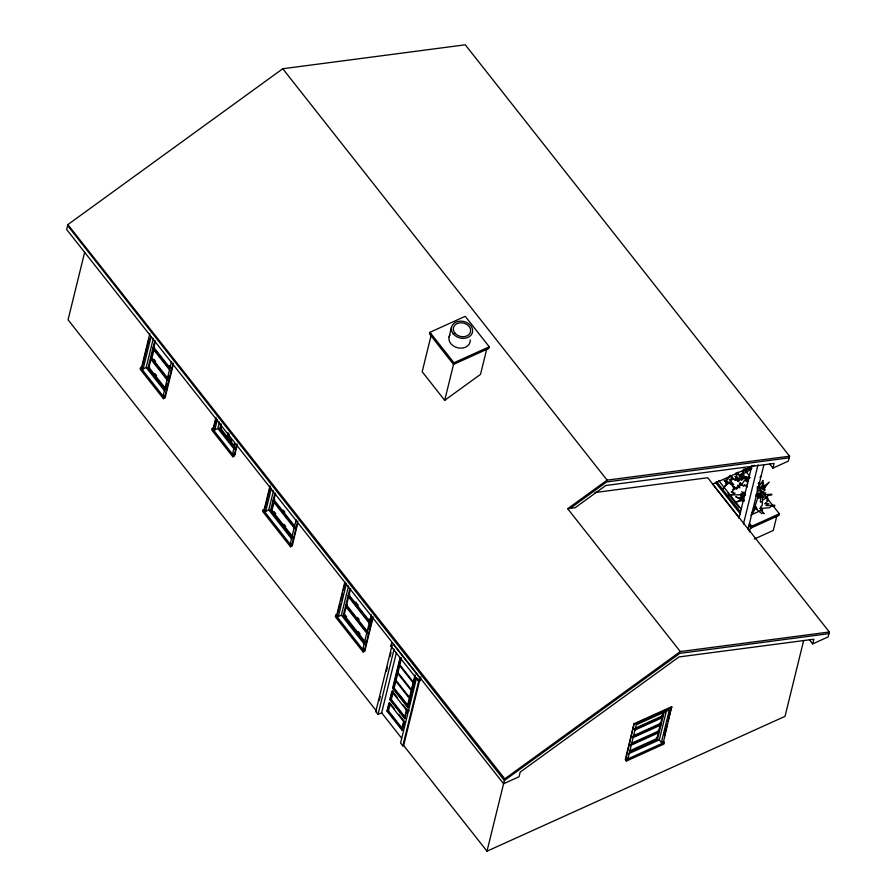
<?xml version="1.0" encoding="UTF-8"?>
<svg xmlns="http://www.w3.org/2000/svg" width="896" height="896" viewBox="0 0 896 896"><rect width="100%" height="100%" fill="white"/><g stroke="black" fill="none" stroke-linecap="round" stroke-linejoin="round"><path stroke-width="1.34" d="M756.123 496.093L756.134 495.365M761.757 497.213L766.214 496.933L767.906 495.678L771.837 494.838L771.747 494.211L762.922 494.816L765.744 492.856L761.678 493.046L764.982 490.045L765.117 489.485L763.706 489.474L764.781 487.872L764.422 486.405L759.45 489.44L759.606 484.814L758.822 485.162M747.701 481.555L746.514 481.555L746.872 477.994L745.539 479.517L744.52 477.814L741.238 480.379L739.122 477.254L738.584 481.342L735.874 478.621L735.403 480.458L733.522 479.226L731.741 476.65L732.704 479.573L730.957 477.781L731.315 480.2L729.31 479.394L733.835 484.714L724.046 480.614L728.728 482.597L736.624 488.947M758.766 485.755L758.878 482.496L758.173 483.314M759.909 494.67C760.368 490.784 758.744 497.347 759.304 494.211L758.878 494.973M745.36 478.744L745.438 477.736L746.01 478.979M747.589 483.123L747.04 487.211L744.33 484.49L743.859 486.326L741.978 485.094L740.197 482.518L741.16 485.442L739.413 483.65L739.771 486.069L737.766 485.262L739.894 487.861M769.653 463.938L772.934 468.093L788.379 461.093L789.589 456.198L465.27 44.8L282.766 68.746L67.861 224.605L66.662 229.499L503.597 783.742L519.042 776.754L520.195 772.094L678.978 656.936L813.826 639.24L812.683 643.899L809.413 639.744M84.616 252.448L68.062 319.805L376.622 711.211L375.794 711.581L378.045 714.437L381.64 712.824L396.357 652.859M142.206 366.755L140.549 367.506L140.146 369.13L163.419 398.653L165.077 397.902L173.342 364.224M149.856 333.614L141.646 367.002L143.147 368.906L146.182 367.528L153.35 338.352M142.531 365.411L149.094 338.71M143.147 368.906L150.965 337.075M165.357 389.704L148.086 367.808L150.349 358.624L167.608 380.531M168.784 375.771L167.81 379.714L150.55 357.806L152.802 348.622L153.63 348.253L151.368 357.437L167.776 378.246M169.4 368.614L153.003 347.816L154.616 341.253M151.178 358.254L148.915 367.427L165.323 388.237M155.445 340.883L153.832 347.435L170.229 368.245M152.522 355.746L153.81 350.504M171.562 361.469L163.419 394.621L164.92 396.525L173.118 363.138M166.006 387.083L166.97 383.152M163.419 398.653L163.822 397.018L165.48 396.278M213.875 427.706L212.229 428.456L211.826 430.091L232.848 456.747L234.506 455.997L237.182 445.088M215.936 417.346L213.326 427.952L214.827 429.856L217.862 428.49L219.464 421.96M214.211 426.373L216.16 418.421M214.827 429.856L217.392 419.418M221.525 424.614L220.595 428.378L227.73 437.427L226.901 437.808L219.766 428.758L220.998 423.741M226.901 437.808L228.133 432.779M234.786 447.798L227.651 438.76L228.883 433.731M229.398 434.616L228.48 438.379L234.819 446.421M235.088 443.576L232.848 452.715L234.349 454.619L236.958 444.013M232.848 456.747L233.24 455.123L234.898 454.373M264.779 509.13L263.122 509.869L262.718 511.504L290.494 546.739L292.152 545.989L297.707 523.387M270.021 485.789L264.219 509.376L265.731 511.28L268.766 509.902L273.414 490.986M265.104 507.819L270.245 486.842M265.731 511.28L271.365 488.298M292.432 537.79L270.659 510.182L272.922 500.998L294.694 528.618M294.896 527.8L273.123 500.181L274.736 493.618M273.426 501.939L271.488 509.802L292.432 536.357M275.554 493.248L273.952 499.811L294.885 526.366M272.642 508.122L273.605 504.179M296.15 519.725L290.506 542.707L292.006 544.611L297.797 521.024M290.494 546.739L290.898 545.104L292.555 544.365M337.4 614.354L335.742 615.104L335.339 616.739L363.115 651.974L364.773 651.224L373.05 617.534M344.714 582.557L336.84 614.6L338.341 616.504L341.376 615.138L348.544 585.962M337.725 613.021L340.021 603.669M340.67 601.003L342.642 592.984M343.302 590.318L345.262 582.299M338.341 616.504L346.483 583.352M365.053 643.026L343.28 615.406L345.542 606.222L367.315 633.842M367.506 633.024L345.744 605.405L347.995 596.232L369.768 623.84M369.97 623.034L348.197 595.414L349.81 588.851M343.28 615.406L344.109 615.037L346.371 605.853M348.824 595.851L346.562 605.035L367.506 631.59M350.638 588.482L349.026 595.034L370.798 622.653M429.912 332.304L429.509 333.939L453.533 364.403L488.858 348.421L489.261 346.797L465.237 316.322L429.912 332.304L453.936 362.779L444.707 400.333L422.184 371.762L431.368 334.387M371.258 614.779L363.115 647.931L364.616 649.835L372.826 616.448M368.48 629.093L369.443 625.162M370.283 621.712L371.258 617.781M363.115 651.974L363.518 650.339L365.176 649.589M449.098 336.986L451.506 327.197M420.661 678.227L420.056 680.68L418.678 681.307L390.902 646.072L391.81 642.398L419.586 677.634L402.819 745.864L400.568 743.008L416.606 677.723L418.858 680.579M375.794 711.581L391.832 646.296M379.243 700.549L380.218 696.55M386.445 671.238L387.419 667.24M390.04 656.578L391.026 652.579M378.045 714.437L394.083 649.152M386.994 711.054L388.998 702.89L404.006 721.941L402.002 730.094L386.994 711.054L388.091 710.55M392.358 691.219L390.354 699.373L405.362 718.424L404.813 718.67L389.794 699.63L391.798 691.466L392.358 691.219L397.365 697.558M400.646 657.451L393.154 687.949L408.173 707L407.624 707.246L392.605 688.195L400.098 657.698M392.907 690.962L390.902 699.126L389.794 699.63M394.038 686.37L400.87 658.526M390.096 704.413L388.494 710.942L402.013 728.078L403.614 721.549M392.907 692.978L391.306 699.507L404.813 716.654L406.414 710.125M401.52 657.888L399.818 664.832L413.336 681.968L415.038 675.035M486.685 349.294L480.525 374.36L444.707 400.333M404.813 718.67L406.818 710.506L391.798 691.466M407.624 707.246L415.442 675.416M402.002 730.094L404.566 721.683L398.72 714.28M408.498 705.667L415.341 677.824M402.819 745.864L403.648 745.494L419.686 680.21L420.056 680.68M403.648 745.494L486.987 851.2L504.795 778.848L680.299 651.571L829.338 632.005L828.139 636.91L812.683 643.899M634.077 723.71L625.262 759.618L626.382 761.051L663.914 744.072L664.317 742.437L663.566 741.485L671.608 706.731L634.077 723.71L626.035 758.464L628.242 757.467L636.261 724.819L669.379 709.834L661.36 742.482L659.299 739.861L666.669 709.834M626.382 761.051L626.786 759.416L664.317 742.437M658.246 733.13L656.925 738.517L629.474 750.938M662.29 716.688L660.632 723.419L633.181 735.84M663.477 711.827L662.491 715.87L635.04 728.291M630.034 751.654L657.485 739.234L659.142 732.491L630.437 745.483M630.638 744.666L659.344 731.685L661.002 724.942L660.43 724.237L658.784 730.968L631.333 743.389M632.498 737.117L661.203 724.136L662.85 717.394L635.398 729.814M634.346 729.568L663.051 716.587L664.048 712.544M664.485 735.728L667.408 723.867M668.046 721.235L671.608 706.731M738.942 518.325L751.811 465.909M743.445 524.048L757.971 464.901M763.941 464.565L748.082 529.11L748.843 530.062M749.392 531.832L750.59 526.938M749.09 525.034L751.341 527.89L751.744 526.254L779.341 513.766L762.059 491.848M760.917 507.494L762.451 510.507L760.715 508.312M772.934 468.093L774.077 463.434L605.763 485.509L575.109 507.741L567.683 508.715L680.299 651.571M776.765 516.242L773.27 530.454L754.354 539.011M779.341 513.766L778.938 515.402L751.341 527.89M803.678 640.438L785.03 716.352L486.987 851.2M730.352 475.171L727.72 479.136C726.432 478.162 727.854 480.581 726.522 480.491L725.458 483.314L727.261 483.022L722.512 489.317C725.155 484.49 731.035 483.078 732.648 477.445M761.275 492.52L761.723 490.694L760.245 494.704L761.365 490.448L760.312 493.595M762.798 488.589L763.302 486.965L762.866 488.197M761.746 492.688L760.357 496.586L760.973 497.526M762.664 489.149L763.146 487.894M744.979 493.864L745.461 492.632M760.558 496.507L762.216 492.307M762.138 492.475L759.842 496.675M756.504 506.867L752.741 512.691L752.718 511.952L752.035 512.557L754.163 509.107L757.994 496.91L758.318 497.784L762.664 495.522L762.507 500.158L767.435 497.202L767.794 498.68L766.718 500.259L768.118 500.304L767.995 500.853L764.714 503.81L768.734 503.686L765.934 505.613L774.693 505.165L774.782 505.792L770.885 506.565L769.194 507.797L759.662 508.48M407.299 709.733L407.669 709.061L409.147 710.864M745.483 468.922L742.594 471.744L751.688 467.947M749.717 477.445L746.514 481.544M743.434 469.874L742.403 471.386L743.579 472.125L740.454 474.813L743.266 474.466L744.24 475.115L741.586 476.784L749.829 477.243M764.31 488.085L769.261 482.048L761.488 488.555L764.019 485.005L760.446 487.928L763.437 483.179L763.571 482.63L762.328 483.582L763.056 480.536L759.338 485.486M759.685 495.219L760.894 493.618L760.021 493.091L760.749 490.011L757.378 491.478L757.378 486.573M756.728 494.379L758.397 492.99L758.554 495.32M760.01 477.411L760.794 476.179M567.683 508.715L607.085 480.144L789.589 456.198M570.158 508.39L606.648 481.936L789.186 457.834M744.027 492.117L739.648 494.816L730.61 494.95L726.555 496.496L735.034 493.226L731.226 491.882L732.962 491.187L732.715 489.418L734.194 489.72L733.432 487.95L734.922 488.869L736.546 488.611L737.005 486.763L738.338 487.637L739.312 487.178L739.906 483.403L741.675 484.568L744.632 480.2L745.472 480.917L746.682 478.744L746.95 479.73M751.778 468.485L745.998 472.472L740.522 474.757M67.939 226.016L504.392 780.483L679.862 653.352L828.934 633.64M153.003 347.816L154.661 347.066M150.55 357.806L152.197 357.056M148.086 367.808L149.744 367.058M219.766 428.758L221.424 428.008M227.651 438.76L229.309 438.01M453.936 362.779L489.261 346.797M273.123 500.181L274.781 499.43M270.659 510.182L272.317 509.432M348.197 595.414L349.854 594.664M345.744 605.405L347.39 604.654M712.443 484.299L754.477 465.282M390.902 646.072L392.28 645.445M750.758 515.077L762.653 509.69M392.605 688.195L393.714 687.702M419.586 677.634L420.963 677.006M634.458 724.192L671.989 707.202M636.082 728.538L638.579 727.406M641.077 726.286L659.792 717.808M635.477 735.526L639.218 733.835M645.456 731.013L649.208 729.31M655.446 726.488L659.187 724.797M633.539 737.363L661.002 724.942M634.872 742.504L657.328 732.346M628.723 753.693L659.299 739.861M661.36 742.482L663.566 741.485M748.597 480.67L746.782 481.286L747.174 478.688L746.872 477.994L745.898 479.158L745.427 476.93L743.142 478.509L742.112 474.32L741.406 478.576L739.962 474.6L739.502 476.437L737.968 472.147M746.222 478.285L749.896 477.904M594.978 492.531L707.717 477.736L829.338 632.005M743.008 500.338L735.011 502.365L743.501 499.094L739.682 497.75L741.418 497.056L741.171 495.286L742.65 495.589L741.888 493.819L744.352 495.824L743.4 492.878L745.17 495.488M759.685 488.757L763.291 488.342M733.242 479.046L738.73 479.102M753.379 507.998L757.109 508.715M725.066 478.733L726.992 479.293M737.408 488.544L732.502 486.483L737.184 488.466M744.262 500.472L735.75 496.72L744.038 501.413M743.378 494.738L742.526 494.021L742.974 496.429L740.981 495.578L741.518 496.384M741.776 491.646L744.262 494.021M736.277 473.962L736.982 474.634L736.904 472.875M742.302 497.314L743.882 499.15M743.904 468.821L749.09 475.395M737.341 478.654L739.066 480.85M718.614 480.435L741.138 508.995M727.944 493.338L739.2 507.618M716.677 481.768L740.701 512.243M749.493 523.398L751.744 526.254M715.411 482.317L740.298 513.878M712.69 484.221L739.29 517.955M282.766 68.746L607.085 480.144M661.931 715.154L663.051 716.587M660.072 722.702L661.203 724.136M658.213 730.251L659.344 731.685M656.365 737.8L657.485 739.234M625.666 757.982L626.786 759.416M67.861 224.605L504.795 778.848M230.104 439.018L231.683 441.022M169.333 365.68L171.058 367.864M283.147 510.048L284.827 512.176M355.712 602.101L358.221 605.282M369.107 619.091L370.787 621.219M217.862 428.49L234.17 449.165M156.218 351.534L164.853 362.488M166.578 364.683L168.302 366.867M276.259 503.81L282.117 511.246M286.306 516.555L294.683 527.173M349.664 596.915L355.522 604.352M359.71 609.661L368.917 621.342M152.802 348.622L170.072 370.53M212.229 428.456L233.24 455.123M153.933 359.251L155.658 361.435M273.997 511.549L275.666 513.677M284.043 524.294L285.723 526.422M357.448 617.411L359.117 619.528M154.627 362.634L166.712 377.966M348.04 607.97L356.418 618.598M358.086 620.726L359.766 622.843M361.435 624.971L366.464 631.344M268.766 509.902L291.827 539.168M263.122 509.869L290.898 545.104M154.93 373.632L156.654 375.816M344.938 614.656L346.618 616.784M358.333 631.658L360.013 633.774M344.109 615.037L365.042 641.592M146.182 367.528L164.763 391.104M341.376 615.138L364.448 644.392M398.709 694.053L403.715 700.403M405.384 702.509L407.053 704.626M140.549 367.506L163.822 397.018M335.742 615.104L363.518 650.339M403.2 704.973L406.538 709.206M394.554 708.994L389.547 702.643L387.542 710.797L402.562 729.848M381.64 712.824L401.554 738.091M735.28 476.459L738.136 480.502L735.806 473.021M755.53 507.405L756.683 509.387L761.634 513.509L762.496 512.859L764.165 513.677L760.659 509.701L762.059 508.782L760.435 507.203L762.182 505.333L762.507 501.054C757.736 505.579 762.899 495.018 759.584 497.952L758.778 497.829L759.304 494.211L758.318 497.784L758.419 494.48L757.098 495.981L756.09 494.267M735.146 476.302L737.71 481.477M737.542 473.11L737.901 474.477L737.688 472.55M746.906 480.267L746.032 476.795L746.144 478.419M470.243 339.898A10.797 8.456 13.8 0 1 457.587 347.76A10.797 8.456 13.8 0 1 449.971 334.947M407.826 711.469L407.154 712.678L406.336 709.666L407.826 711.469M395.808 681.15L394.106 688.083L407.624 705.23L409.326 698.286L395.808 681.15M397.712 673.4L396.01 680.333L409.528 697.48L411.23 690.536L397.712 673.4M399.616 665.638L397.914 672.582L411.432 689.718L413.134 682.786L399.616 665.638M453.163 333.749A10.797 8.456 13.8 0 0 471.61 334.354A10.797 8.456 13.8 0 0 461.205 321.16A10.797 8.456 13.8 0 0 453.163 333.749M454.832 332.998A8.758 6.854 13.8 0 0 469.795 333.48A8.758 6.854 13.8 0 0 461.362 322.784A8.758 6.854 13.8 0 0 454.832 332.998"/></g></svg>
